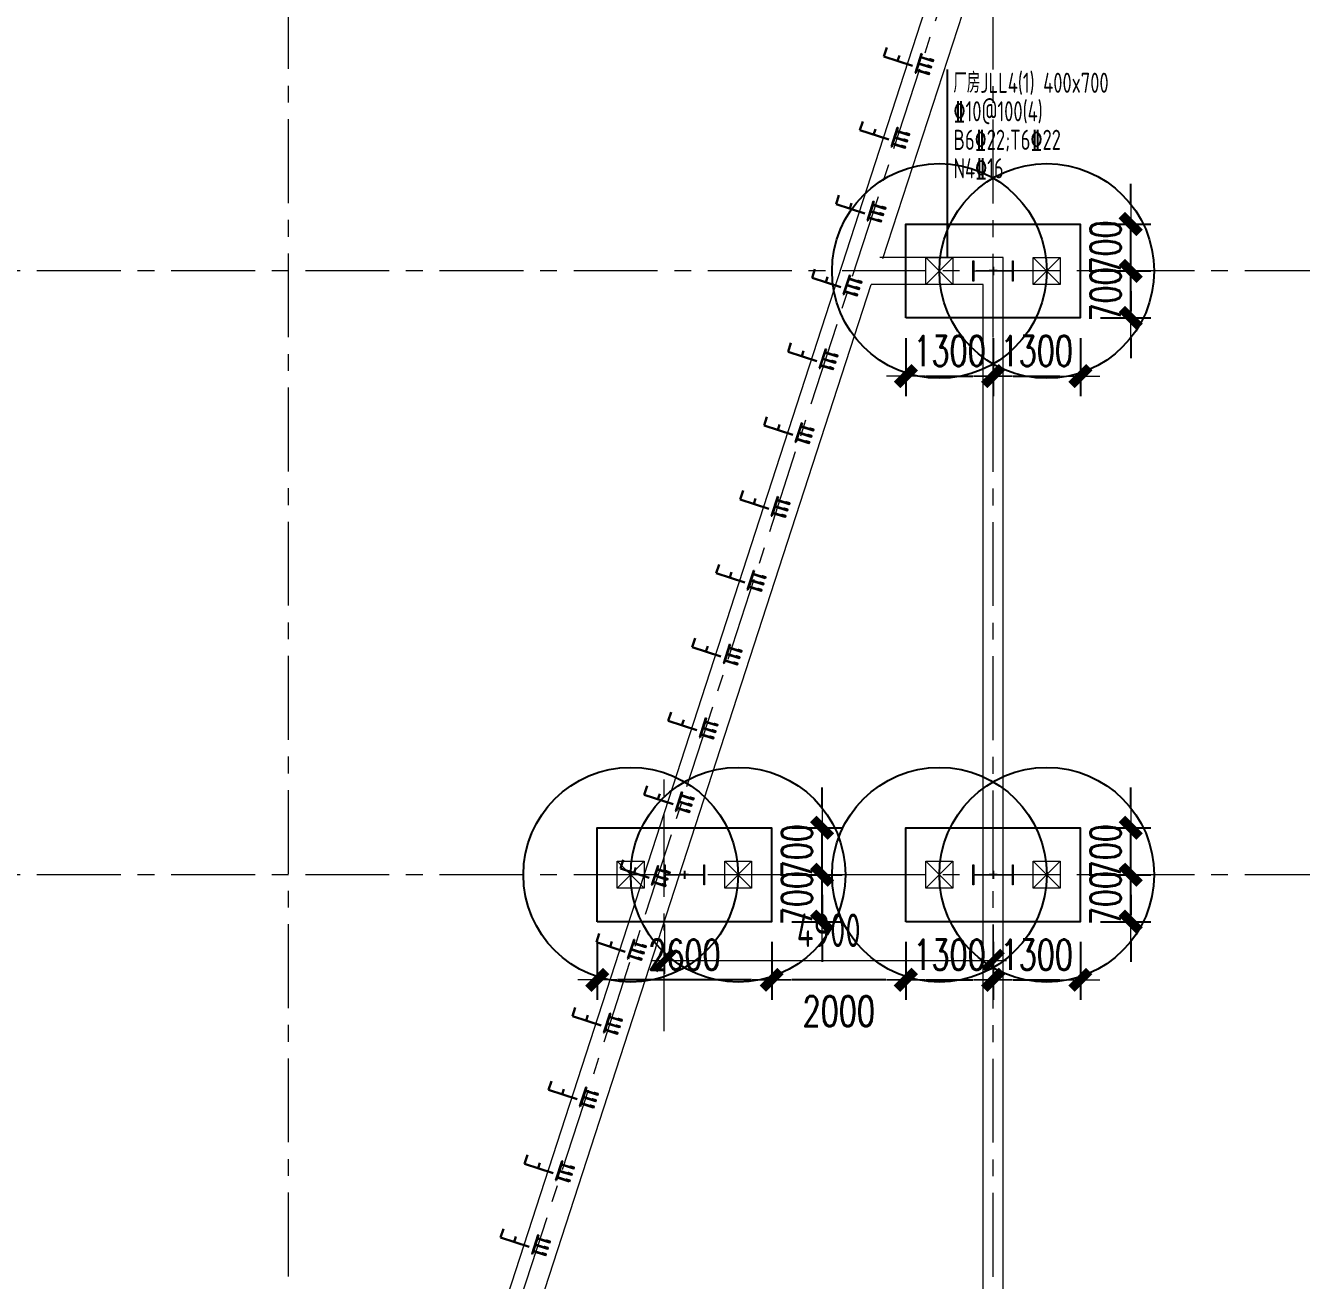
# Model space of a CAD drawing. Extents: x -1201378 to 2367219, y -619313 to 244905.
# Drawn here: x -212779 to -193762, y 167603 to 186311 of the extents above; entities that cross this region are included whole.
import ezdxf

# ---------------------------------------------------------------- set-up
doc = ezdxf.new("R2010")
doc.units = 0
doc.header["$LTSCALE"] = 1000
doc.linetypes.add('CENTER', pattern=[2, 1.25, -0.25, 0.25, -0.25])
doc.layers.get('0').update_dxf_attribs({"linetype": 'CONTINUOUS'})
doc.layers.get('Defpoints').update_dxf_attribs({"linetype": 'CONTINUOUS'})
for name, color, linetype in [('!ZN1-填充-8', 8, 'CONTINUOUS'), ('2钢材断面', 2, 'CONTINUOUS'), ('30预埋件', 30, 'CONTINUOUS'), ('40钢材投影', 40, 'CONTINUOUS'), ('ALT_CEN-0-30', 1, 'CENTER'), ('S-DOTE1', 140, 'CENTER'), ('S-HATCH1-W', 252, 'CONTINUOUS'), ('S-SKL-H', 151, 'CONTINUOUS'), ('结构轮廓线', 1, 'CONTINUOUS')]:
    doc.layers.add(name, color=color, linetype=linetype)
for name, color, linetype, lineweight in [('S-axis', 111, 'CONTINUOUS', 0), ('S-bkl', 4, 'CONTINUOUS', 0), ('S-col', 2, 'CONTINUOUS', 0), ('S-dim', 81, 'CONTINUOUS', 0), ('S-dote', 5, 'CENTER', 0), ('S-zhuang', 1, 'CONTINUOUS', 0)]:
    doc.layers.add(name, color=color, linetype=linetype, lineweight=lineweight)
doc.styles.add('DHTEXT-1', font='romans.shx', dxfattribs={"width": 0.7, "bigfont": 'chinese.shx'})
doc.styles.add('SS1', font='tj-romans1.shx', dxfattribs={"width": 0.7, "bigfont": 'tj-hztxt1.shx'})
doc.styles.add('TSSD_Dimension', font='tssdeng.shx', dxfattribs={"width": 0.7, "bigfont": 'hztxt.shx'})
doc.styles.add('样式 1', font='yjkeng.shx', dxfattribs={"width": 0.7, "height": 300, "bigfont": 'yjkchn.shx'})
doc.dimstyles.new('S-150-ARCHI', dxfattribs={"dimscale": 150, "dimtxt": 3, "dimasz": 2, "dimexe": 2, "dimexo": 2, "dimgap": 1, "dimtad": 1, "dimdec": 0, "dimzin": 0, "dimdsep": 46, "dimtxsty": 'SS1', "dimblk1": 'TT', "dimblk2": 'TT', "dimsah": 1, "dimcen": 1, "dimclrd": 256, "dimclre": 256, "dimclrt": 256, "dimadec": 0, "dimazin": 0, "dimtfac": 1, "dimtdec": 0, "dimtix": 1, "dimtmove": 2, "dimatfit": 0, "dimldrblk": 'TT', "dimfxl": 2, "dimtolj": 1, "dimtzin": 0, "dimarcsym": 0})
doc.dimstyles.new('TSSD_200_200', dxfattribs={"dimtxt": 500, "dimasz": 200, "dimexe": 200, "dimexo": 500, "dimgap": 200, "dimtad": 1, "dimdec": 0, "dimzin": 0, "dimdsep": 46, "dimtxsty": 'TSSD_Dimension', "dimblk": 'ARCHTICK', "dimcen": 0, "dimdle": 200, "dimclrt": 7, "dimadec": 0, "dimazin": 0, "dimtfac": 1, "dimtdec": 0, "dimtix": 1, "dimtmove": 2, "dimatfit": 3, "dimfxl": 1, "dimtolj": 1, "dimtzin": 0, "dimarcsym": 0})

# ---------------------------------------------------------------- blocks, each defined once
blk = doc.blocks.new('_FZH')
at = {"layer": 'S-col'}
blk.add_lwpolyline([(-0.375, -0.188), (-0.375, 0.187), (-0.36, 0.187), (-0.36, 0.005), (0.36, 0.005), (0.36, 0.187), (0.375, 0.187), (0.375, -0.188), (0.36, -0.188), (0.36, -0.005), (-0.36, -0.005), (-0.36, -0.188)], close=True, dxfattribs=at)
blk = doc.blocks.new('w4234324')
at = {"layer": 'S-col', "xscale": 800.0000000000005, "yscale": 800.0000000000005, "zscale": 800.0000000000005}
for p in [(-243454, 786820), (-248054, 777820), (-243454, 777820)]:
    blk.add_blockref('_FZH', p, dxfattribs=at)
blk = doc.blocks.new('S-ZHUANG-400')
at = {"layer": 'S-zhuang'}
for p, q in [((200, -200), (-200, 200)), ((-200, -200), (200, 200))]:
    blk.add_line(p, q, dxfattribs=at)
blk.add_lwpolyline([(-200, 200), (200, 200), (200, -200), (-200, -200)], close=True, dxfattribs=at)
blk = doc.blocks.new('CT2')
at = {"layer": 'Defpoints'}
for centre in [(-193625, -186366), (-193625, -187966)]:
    blk.add_circle(centre, 1600, dxfattribs=at)
at = {"layer": 'S-DOTE1', "ltscale": 0.25}
for p, q in [((-193625, -187226), (-193625, -187106)), ((-193565, -187166), (-193685, -187166))]:
    blk.add_line(p, q, dxfattribs=at)
at = {"layer": 'S-HATCH1-W'}
blk.add_lwpolyline([(-194325, -185866), (-192925, -185866), (-192925, -188466), (-194325, -188466)], close=True, dxfattribs=at)
at = {"layer": 'S-zhuang'}
for p in [(-193625, -186366), (-193625, -187966)]:
    blk.add_blockref('S-ZHUANG-400', p, dxfattribs=at)
blk = doc.blocks.new('_ArchTick')
at = {"color": 0, "linetype": 'ByBlock', "const_width": 0.5}
blk.add_lwpolyline([(-0.707, -0.707), (0.707, 0.707)], dxfattribs=at)
blk = doc.blocks.new('*D3039')
at = {"layer": 'Defpoints', "color": 0, "transparency": 16777216}
for p in [(-203258, 60787), (-198358, 60787), (-198358, 59749)]:
    blk.add_point(p, dxfattribs=at)
at = {"layer": 'S-axis', "color": 0, "lineweight": -2, "transparency": 16777216}
for p, q in [((-203258, 60287), (-203258, 59549)), ((-198358, 60287), (-198358, 59549)), ((-203458, 59749), (-198158, 59749))]:
    blk.add_line(p, q, dxfattribs=at)
at = {"layer": 'S-axis', "color": 0, "lineweight": -2, "transparency": 16777216, "xscale": 200, "yscale": 200, "zscale": 200, "rotation": 180}
blk.add_blockref('_ArchTick', (-203258, 59749), dxfattribs=at)
at = {"layer": 'S-axis', "color": 0, "lineweight": -2, "transparency": 16777216, "xscale": 200, "yscale": 200, "zscale": 200}
blk.add_blockref('_ArchTick', (-198358, 59749), dxfattribs=at)
at = {"layer": 'S-axis', "color": 7, "transparency": 16777216, "insert": (-200808, 60199), "char_height": 500, "attachment_point": 5, "style": 'TSSD_Dimension'}
blk.add_mtext('\\A1;4900', dxfattribs=at)
blk = doc.blocks.new('TT')
blk.add_line((-0.969, 0), (0.969, 0))
at = {"const_width": 0.45}
blk.add_lwpolyline([(-0.442, -0.442), (0.442, 0.442)], dxfattribs=at)
blk = doc.blocks.new('*D2778')
at = {"layer": 'Defpoints', "color": 0, "transparency": 16777216}
for p in [(-199658, 172952), (-198358, 172952), (-198358, 172085)]:
    blk.add_point(p, dxfattribs=at)
at = {"layer": 'S-dim', "lineweight": -2, "transparency": 16777216}
for p, q in [((-199658, 172652), (-199658, 171785)), ((-198358, 172652), (-198358, 171785)), ((-199358, 172085), (-198658, 172085))]:
    blk.add_line(p, q, dxfattribs=at)
at = {"layer": 'S-dim', "lineweight": -2, "transparency": 16777216, "xscale": 300, "yscale": 300, "zscale": 300, "rotation": 180}
blk.add_blockref('TT', (-199658, 172085), dxfattribs=at)
at = {"layer": 'S-dim', "lineweight": -2, "transparency": 16777216, "xscale": 300, "yscale": 300, "zscale": 300}
blk.add_blockref('TT', (-198358, 172085), dxfattribs=at)
at = {"layer": 'S-dim', "transparency": 16777216, "insert": (-199008, 172460), "char_height": 450, "attachment_point": 5, "style": 'SS1'}
blk.add_mtext('\\A1;1300', dxfattribs=at)
blk = doc.blocks.new('*D2779')
at = {"layer": 'Defpoints', "color": 0, "transparency": 16777216}
for p in [(-198358, 172952), (-197058, 172952), (-197058, 172085)]:
    blk.add_point(p, dxfattribs=at)
at = {"layer": 'S-dim', "lineweight": -2, "transparency": 16777216}
for p, q in [((-198358, 172652), (-198358, 171785)), ((-197058, 172652), (-197058, 171785)), ((-198058, 172085), (-197358, 172085))]:
    blk.add_line(p, q, dxfattribs=at)
at = {"layer": 'S-dim', "lineweight": -2, "transparency": 16777216, "xscale": 300, "yscale": 300, "zscale": 300, "rotation": 180}
blk.add_blockref('TT', (-198358, 172085), dxfattribs=at)
at = {"layer": 'S-dim', "lineweight": -2, "transparency": 16777216, "xscale": 300, "yscale": 300, "zscale": 300}
blk.add_blockref('TT', (-197058, 172085), dxfattribs=at)
at = {"layer": 'S-dim', "transparency": 16777216, "insert": (-197708, 172460), "char_height": 450, "attachment_point": 5, "style": 'SS1'}
blk.add_mtext('\\A1;1300', dxfattribs=at)
blk = doc.blocks.new('*D2780')
at = {"layer": 'Defpoints', "color": 0, "transparency": 16777216}
for p in [(-197058, 173652), (-196307, 173652), (-197058, 172952)]:
    blk.add_point(p, dxfattribs=at)
at = {"layer": 'S-dim', "lineweight": -2, "transparency": 16777216}
for p, q in [((-196307, 173952), (-196307, 174252)), ((-196758, 173652), (-196007, 173652)), ((-196307, 172952), (-196307, 173652)), ((-196758, 172952), (-196007, 172952)), ((-196307, 172652), (-196307, 172352))]:
    blk.add_line(p, q, dxfattribs=at)
at = {"layer": 'S-dim', "lineweight": -2, "transparency": 16777216, "xscale": 300, "yscale": 300, "zscale": 300}
for p, rotation in [((-196307, 173652), 270), ((-196307, 172952), 90)]:
    blk.add_blockref('TT', p, dxfattribs=dict(at, rotation=rotation))
at = {"layer": 'S-dim', "transparency": 16777216, "insert": (-196682, 173302), "char_height": 450, "attachment_point": 5, "rotation": 90, "style": 'SS1'}
blk.add_mtext('\\A1;700', dxfattribs=at)
blk = doc.blocks.new('*D2781')
at = {"layer": 'Defpoints', "color": 0, "transparency": 16777216}
for p in [(-197058, 174352), (-196307, 174352), (-197058, 173652)]:
    blk.add_point(p, dxfattribs=at)
at = {"layer": 'S-dim', "lineweight": -2, "transparency": 16777216}
for p, q in [((-196307, 174652), (-196307, 174952)), ((-196758, 174352), (-196007, 174352)), ((-196307, 173652), (-196307, 174352)), ((-196758, 173652), (-196007, 173652)), ((-196307, 173352), (-196307, 173052))]:
    blk.add_line(p, q, dxfattribs=at)
at = {"layer": 'S-dim', "lineweight": -2, "transparency": 16777216, "xscale": 300, "yscale": 300, "zscale": 300}
for p, rotation in [((-196307, 174352), 270), ((-196307, 173652), 90)]:
    blk.add_blockref('TT', p, dxfattribs=dict(at, rotation=rotation))
at = {"layer": 'S-dim', "transparency": 16777216, "insert": (-196682, 174002), "char_height": 450, "attachment_point": 5, "rotation": 90, "style": 'SS1'}
blk.add_mtext('\\A1;700', dxfattribs=at)
blk = doc.blocks.new('*D2782')
at = {"layer": 'Defpoints', "color": 0, "transparency": 16777216}
for p in [(-199658, 181952), (-198358, 181952), (-198358, 181085)]:
    blk.add_point(p, dxfattribs=at)
at = {"layer": 'S-dim', "lineweight": -2, "transparency": 16777216}
for p, q in [((-199658, 181652), (-199658, 180785)), ((-198358, 181652), (-198358, 180785)), ((-199358, 181085), (-198658, 181085))]:
    blk.add_line(p, q, dxfattribs=at)
at = {"layer": 'S-dim', "lineweight": -2, "transparency": 16777216, "xscale": 300, "yscale": 300, "zscale": 300, "rotation": 180}
blk.add_blockref('TT', (-199658, 181085), dxfattribs=at)
at = {"layer": 'S-dim', "lineweight": -2, "transparency": 16777216, "xscale": 300, "yscale": 300, "zscale": 300}
blk.add_blockref('TT', (-198358, 181085), dxfattribs=at)
at = {"layer": 'S-dim', "transparency": 16777216, "insert": (-199008, 181460), "char_height": 450, "attachment_point": 5, "style": 'SS1'}
blk.add_mtext('\\A1;1300', dxfattribs=at)
blk = doc.blocks.new('*D2783')
at = {"layer": 'Defpoints', "color": 0, "transparency": 16777216}
for p in [(-198358, 181952), (-197058, 181952), (-197058, 181085)]:
    blk.add_point(p, dxfattribs=at)
at = {"layer": 'S-dim', "lineweight": -2, "transparency": 16777216}
for p, q in [((-198358, 181652), (-198358, 180785)), ((-197058, 181652), (-197058, 180785)), ((-198058, 181085), (-197358, 181085))]:
    blk.add_line(p, q, dxfattribs=at)
at = {"layer": 'S-dim', "lineweight": -2, "transparency": 16777216, "xscale": 300, "yscale": 300, "zscale": 300, "rotation": 180}
blk.add_blockref('TT', (-198358, 181085), dxfattribs=at)
at = {"layer": 'S-dim', "lineweight": -2, "transparency": 16777216, "xscale": 300, "yscale": 300, "zscale": 300}
blk.add_blockref('TT', (-197058, 181085), dxfattribs=at)
at = {"layer": 'S-dim', "transparency": 16777216, "insert": (-197708, 181460), "char_height": 450, "attachment_point": 5, "style": 'SS1'}
blk.add_mtext('\\A1;1300', dxfattribs=at)
blk = doc.blocks.new('*D2784')
at = {"layer": 'Defpoints', "color": 0, "transparency": 16777216}
for p in [(-197058, 182652), (-196307, 182652), (-197058, 181952)]:
    blk.add_point(p, dxfattribs=at)
at = {"layer": 'S-dim', "lineweight": -2, "transparency": 16777216}
for p, q in [((-196307, 182952), (-196307, 183252)), ((-196758, 182652), (-196007, 182652)), ((-196307, 181952), (-196307, 182652)), ((-196758, 181952), (-196007, 181952)), ((-196307, 181652), (-196307, 181352))]:
    blk.add_line(p, q, dxfattribs=at)
at = {"layer": 'S-dim', "lineweight": -2, "transparency": 16777216, "xscale": 300, "yscale": 300, "zscale": 300}
for p, rotation in [((-196307, 182652), 270), ((-196307, 181952), 90)]:
    blk.add_blockref('TT', p, dxfattribs=dict(at, rotation=rotation))
at = {"layer": 'S-dim', "transparency": 16777216, "insert": (-196682, 182302), "char_height": 450, "attachment_point": 5, "rotation": 90, "style": 'SS1'}
blk.add_mtext('\\A1;700', dxfattribs=at)
blk = doc.blocks.new('*D2785')
at = {"layer": 'Defpoints', "color": 0, "transparency": 16777216}
for p in [(-197058, 183352), (-196307, 183352), (-197058, 182652)]:
    blk.add_point(p, dxfattribs=at)
at = {"layer": 'S-dim', "lineweight": -2, "transparency": 16777216}
for p, q in [((-196307, 183652), (-196307, 183952)), ((-196758, 183352), (-196007, 183352)), ((-196307, 182652), (-196307, 183352)), ((-196758, 182652), (-196007, 182652)), ((-196307, 182352), (-196307, 182052))]:
    blk.add_line(p, q, dxfattribs=at)
at = {"layer": 'S-dim', "lineweight": -2, "transparency": 16777216, "xscale": 300, "yscale": 300, "zscale": 300}
for p, rotation in [((-196307, 183352), 270), ((-196307, 182652), 90)]:
    blk.add_blockref('TT', p, dxfattribs=dict(at, rotation=rotation))
at = {"layer": 'S-dim', "transparency": 16777216, "insert": (-196682, 183002), "char_height": 450, "attachment_point": 5, "rotation": 90, "style": 'SS1'}
blk.add_mtext('\\A1;700', dxfattribs=at)
blk = doc.blocks.new('*D2794')
at = {"layer": 'Defpoints', "color": 0, "transparency": 16777216}
for p in [(-201658, 173652), (-200907, 173652), (-201658, 172952)]:
    blk.add_point(p, dxfattribs=at)
at = {"layer": 'S-dim', "lineweight": -2, "transparency": 16777216}
for p, q in [((-200907, 173952), (-200907, 174252)), ((-201358, 173652), (-200607, 173652)), ((-200907, 172952), (-200907, 173652)), ((-201358, 172952), (-200607, 172952)), ((-200907, 172652), (-200907, 172352))]:
    blk.add_line(p, q, dxfattribs=at)
at = {"layer": 'S-dim', "lineweight": -2, "transparency": 16777216, "xscale": 300, "yscale": 300, "zscale": 300}
for p, rotation in [((-200907, 173652), 270), ((-200907, 172952), 90)]:
    blk.add_blockref('TT', p, dxfattribs=dict(at, rotation=rotation))
at = {"layer": 'S-dim', "transparency": 16777216, "insert": (-201282, 173302), "char_height": 450, "attachment_point": 5, "rotation": 90, "style": 'SS1'}
blk.add_mtext('\\A1;700', dxfattribs=at)
blk = doc.blocks.new('*D2795')
at = {"layer": 'Defpoints', "color": 0, "transparency": 16777216}
for p in [(-201658, 174352), (-200907, 174352), (-201658, 173652)]:
    blk.add_point(p, dxfattribs=at)
at = {"layer": 'S-dim', "lineweight": -2, "transparency": 16777216}
for p, q in [((-200907, 174652), (-200907, 174952)), ((-201358, 174352), (-200607, 174352)), ((-200907, 173652), (-200907, 174352)), ((-201358, 173652), (-200607, 173652)), ((-200907, 173352), (-200907, 173052))]:
    blk.add_line(p, q, dxfattribs=at)
at = {"layer": 'S-dim', "lineweight": -2, "transparency": 16777216, "xscale": 300, "yscale": 300, "zscale": 300}
for p, rotation in [((-200907, 174352), 270), ((-200907, 173652), 90)]:
    blk.add_blockref('TT', p, dxfattribs=dict(at, rotation=rotation))
at = {"layer": 'S-dim', "transparency": 16777216, "insert": (-201282, 174002), "char_height": 450, "attachment_point": 5, "rotation": 90, "style": 'SS1'}
blk.add_mtext('\\A1;700', dxfattribs=at)
blk = doc.blocks.new('*D2796')
at = {"layer": 'Defpoints', "color": 0, "transparency": 16777216}
for p in [(-201658, 172952), (-199658, 172952), (-201658, 172085)]:
    blk.add_point(p, dxfattribs=at)
at = {"layer": 'S-dim', "lineweight": -2, "transparency": 16777216}
for p, q in [((-201658, 172652), (-201658, 171785)), ((-199658, 172652), (-199658, 171785)), ((-199958, 172085), (-201358, 172085))]:
    blk.add_line(p, q, dxfattribs=at)
at = {"layer": 'S-dim', "lineweight": -2, "transparency": 16777216, "xscale": 300, "yscale": 300, "zscale": 300, "rotation": 180}
blk.add_blockref('TT', (-201658, 172085), dxfattribs=at)
at = {"layer": 'S-dim', "lineweight": -2, "transparency": 16777216, "xscale": 300, "yscale": 300, "zscale": 300}
blk.add_blockref('TT', (-199658, 172085), dxfattribs=at)
at = {"layer": 'S-dim', "transparency": 16777216, "insert": (-200658, 171618), "char_height": 450, "attachment_point": 5, "style": 'SS1'}
blk.add_mtext('\\A1;2000', dxfattribs=at)
blk = doc.blocks.new('*D2797')
at = {"layer": 'Defpoints', "color": 0, "transparency": 16777216}
for p in [(-204258, 172952), (-201658, 172952), (-204258, 172085)]:
    blk.add_point(p, dxfattribs=at)
at = {"layer": 'S-dim', "lineweight": -2, "transparency": 16777216}
for p, q in [((-204258, 172652), (-204258, 171785)), ((-201658, 172652), (-201658, 171785)), ((-201958, 172085), (-203958, 172085))]:
    blk.add_line(p, q, dxfattribs=at)
at = {"layer": 'S-dim', "lineweight": -2, "transparency": 16777216, "xscale": 300, "yscale": 300, "zscale": 300, "rotation": 180}
blk.add_blockref('TT', (-204258, 172085), dxfattribs=at)
at = {"layer": 'S-dim', "lineweight": -2, "transparency": 16777216, "xscale": 300, "yscale": 300, "zscale": 300}
blk.add_blockref('TT', (-201658, 172085), dxfattribs=at)
at = {"layer": 'S-dim', "transparency": 16777216, "insert": (-202958, 172460), "char_height": 450, "attachment_point": 5, "style": 'SS1'}
blk.add_mtext('\\A1;2600', dxfattribs=at)
blk = doc.blocks.new('234')
at = {"layer": '!ZN1-填充-8'}
h = blk.add_hatch(color=252, dxfattribs=at)
h.dxf.hatch_style = 1
h.paths.add_polyline_path([(-105, -10), (-113, -10), (-105, -18)])
h = blk.add_hatch(color=252, dxfattribs=at)
h.dxf.hatch_style = 1
h.paths.add_polyline_path([(-95, -18), (-105, -18), (-105, -10), (-95, -10)])
h = blk.add_hatch(color=252, dxfattribs=at)
h.dxf.hatch_style = 1
h.paths.add_polyline_path([(-95, -10), (-87, -10), (-95, -18)])
h = blk.add_hatch(color=252, dxfattribs=at)
h.dxf.hatch_style = 1
h.paths.add_polyline_path([(-5, -10), (-13, -10), (-5, -18)])
h = blk.add_hatch(color=252, dxfattribs=at)
h.dxf.hatch_style = 1
h.paths.add_polyline_path([(5, -18), (-5, -18), (-5, -10), (5, -10)])
h = blk.add_hatch(color=252, dxfattribs=at)
h.dxf.hatch_style = 1
h.paths.add_polyline_path([(5, -10), (13, -10), (5, -18)])
h = blk.add_hatch(color=252, dxfattribs=at)
h.dxf.hatch_style = 1
h.paths.add_polyline_path([(95, -10), (87, -10), (95, -18)])
h = blk.add_hatch(color=252, dxfattribs=at)
h.dxf.hatch_style = 1
h.paths.add_polyline_path([(105, -18), (95, -18), (95, -10), (105, -10)])
h = blk.add_hatch(color=252, dxfattribs=at)
h.dxf.hatch_style = 1
h.paths.add_polyline_path([(105, -10), (113, -10), (105, -18)])
at = {"layer": '2钢材断面'}
for p, q in [((-150, 0), (-150, -10)), ((150, 0), (-150, 0)), ((150, 0), (150, -10)), ((-94, -10), (-150, -10)), ((0, -10), (-94, -10)), ((106, -10), (0, -10)), ((150, -10), (106, -10))]:
    blk.add_line(p, q, dxfattribs=at)
at = {"layer": '40钢材投影'}
for p, q in [((-105, -18), (-113, -10)), ((-105, -10), (-105, -200)), ((-95, -10), (-95, -200)), ((-95, -18), (-87, -10)), ((-5, -18), (-13, -10)), ((-5, -10), (-5, -200)), ((5, -10), (5, -200)), ((5, -18), (13, -10)), ((95, -18), (87, -10)), ((95, -10), (95, -200)), ((105, -10), (105, -200)), ((105, -18), (113, -10)), ((-95, -200), (-105, -200)), ((5, -200), (-5, -200)), ((105, -200), (95, -200))]:
    blk.add_line(p, q, dxfattribs=at)
for points in [[(-95, -172), (-95, -150), (-85, -150), (-85, -200), (-95, -200), (-95, -184)], [(5, -172), (5, -150), (15, -150), (15, -200), (5, -200), (5, -184)], [(105, -172), (105, -150), (115, -150), (115, -200), (105, -200), (105, -184)]]:
    blk.add_lwpolyline(points, dxfattribs=at)
at = {"layer": 'ALT_CEN-0-30', "ltscale": 0.3}
for p, q in [((-100, 0), (-100, -215)), ((0, 0), (0, -215)), ((100, 0), (100, -215))]:
    blk.add_line(p, q, dxfattribs=at)
blk = doc.blocks.new('20250912155743')
at = {"layer": '40钢材投影', "color": 2, "ltscale": 500, "rotation": 72.02175323771912}
blk.add_blockref('234', (0, 0), dxfattribs=at)
blk = doc.blocks.new('1#轴网')
at = {"layer": 'S-dote'}
for p, q in [((-208858.4, 19038.1), (-208858.4, 124694.3)), ((-198358.5, 19033), (-198358.5, 124689.3)), ((-99358.5, 70027), (-216950.7, 70027)), ((-203258.5, 58697), (-203258.5, 62487)), ((-99358.5, 61027), (-216950.7, 61027))]:
    blk.add_line(p, q, dxfattribs=at)
blk.add_lwpolyline([(-210946, 37609.6), (-184459.5, 119241.7)], dxfattribs=at)
at = {"layer": 'S-axis'}
dim = blk.add_aligned_dim(p1=(-203258.5, 60787), p2=(-198358.5, 60787), distance=-1037.5, dimstyle='TSSD_200_200', dxfattribs=at)
dim.commit()
dim.dimension.update_dxf_attribs({"geometry": '*D3039', "text_midpoint": (-200808.5, 60199.5)})

msp = doc.modelspace()

# ---------------------------------------------------------------- linework, layer by layer
at = {"layer": 'S-bkl'}
for p, q in [((-185905.7, 228053.5), (-209250.3, 156113.1)), ((-199999.5, 182836.4), (-185489.3, 227551.8)), ((-198508.5, 182451.8), (-200176.8, 182451.8)), ((-198508.5, 137651.8), (-198508.5, 182451.8))]:
    msp.add_line(p, q, dxfattribs=at)
for points in [[(-198208.5, 137651.8), (-198208.5, 182851.8), (-200047, 182851.8)], [(-208708.5, 137651.8), (-208708.5, 156160.2), (-200176.8, 182451.8)]]:
    msp.add_lwpolyline(points, dxfattribs=at)
at = {"layer": 'S-SKL-H'}
msp.add_line((-199035.9, 182851.8), (-199035.9, 185656.2), dxfattribs=at)

# ---------------------------------------------------------------- block references
at = {"layer": 'S-axis'}
msp.add_blockref('1#轴网', (0, 112624.8), dxfattribs=at)
at = {"layer": 'S-col'}
msp.add_blockref('w4234324', (45095.7, -604168.2), dxfattribs=at)
at = {"layer": 'S-zhuang', "rotation": 90}
for p in [(-385524.7, 376276.6), (-390124.7, 367276.6), (-385524.7, 367276.6)]:
    msp.add_blockref('CT2', p, dxfattribs=at)
at = {"layer": '结构轮廓线', "ltscale": 500}
ref = msp.add_blockref('20250912155743', (-199475.5, 185749.7), dxfattribs=at)
ref.add_attrib('B', 'F', (-199570.8, 185670), dxfattribs={"layer": '30预埋件', "height": 450, "rotation": 251.93351, "style": 'DHTEXT-1', "text_generation_flag": 6, "width": 0.55})
ref = msp.add_blockref('20250912155743', (-199832.6, 184649.2), dxfattribs=at)
ref.add_attrib('B', 'F', (-199927.9, 184569.5), dxfattribs={"layer": '30预埋件', "height": 450, "rotation": 251.93351, "style": 'DHTEXT-1', "text_generation_flag": 6, "width": 0.55})
ref = msp.add_blockref('20250912155743', (-200189.7, 183548.8), dxfattribs=at)
ref.add_attrib('B', 'F', (-200285, 183469.1), dxfattribs={"layer": '30预埋件', "height": 450, "rotation": 251.93351, "style": 'DHTEXT-1', "text_generation_flag": 6, "width": 0.55})
ref = msp.add_blockref('20250912155743', (-200546.8, 182448.3), dxfattribs=at)
ref.add_attrib('B', 'F', (-200642, 182368.6), dxfattribs={"layer": '30预埋件', "height": 450, "rotation": 251.93351, "style": 'DHTEXT-1', "text_generation_flag": 6, "width": 0.55})
ref = msp.add_blockref('20250912155743', (-200903.9, 181347.9), dxfattribs=at)
ref.add_attrib('B', 'F', (-200999.1, 181268.1), dxfattribs={"layer": '30预埋件', "height": 450, "rotation": 251.93351, "style": 'DHTEXT-1', "text_generation_flag": 6, "width": 0.55})
ref = msp.add_blockref('20250912155743', (-201261, 180247.4), dxfattribs=at)
ref.add_attrib('B', 'F', (-201356.2, 180167.7), dxfattribs={"layer": '30预埋件', "height": 450, "rotation": 251.93351, "style": 'DHTEXT-1', "text_generation_flag": 6, "width": 0.55})
ref = msp.add_blockref('20250912155743', (-201618.1, 179147), dxfattribs=at)
ref.add_attrib('B', 'F', (-201713.3, 179067.2), dxfattribs={"layer": '30预埋件', "height": 450, "rotation": 251.93351, "style": 'DHTEXT-1', "text_generation_flag": 6, "width": 0.55})
ref = msp.add_blockref('20250912155743', (-201975.2, 178046.5), dxfattribs=at)
ref.add_attrib('B', 'F', (-202070.4, 177966.8), dxfattribs={"layer": '30预埋件', "height": 450, "rotation": 251.93351, "style": 'DHTEXT-1', "text_generation_flag": 6, "width": 0.55})
ref = msp.add_blockref('20250912155743', (-202332.2, 176946.1), dxfattribs=at)
ref.add_attrib('B', 'F', (-202427.5, 176866.3), dxfattribs={"layer": '30预埋件', "height": 450, "rotation": 251.93351, "style": 'DHTEXT-1', "text_generation_flag": 6, "width": 0.55})
ref = msp.add_blockref('20250912155743', (-202689.3, 175845.6), dxfattribs=at)
ref.add_attrib('B', 'F', (-202784.6, 175765.9), dxfattribs={"layer": '30预埋件', "height": 450, "rotation": 251.93351, "style": 'DHTEXT-1', "text_generation_flag": 6, "width": 0.55})
ref = msp.add_blockref('20250912155743', (-203046.4, 174745.2), dxfattribs=at)
ref.add_attrib('B', 'F', (-203141.7, 174665.4), dxfattribs={"layer": '30预埋件', "height": 450, "rotation": 251.93351, "style": 'DHTEXT-1', "text_generation_flag": 6, "width": 0.55})
ref = msp.add_blockref('20250912155743', (-203403.5, 173644.7), dxfattribs=at)
ref.add_attrib('B', 'F', (-203498.8, 173565), dxfattribs={"layer": '30预埋件', "height": 450, "rotation": 251.93351, "style": 'DHTEXT-1', "text_generation_flag": 6, "width": 0.55})
ref = msp.add_blockref('20250912155743', (-203760.6, 172544.3), dxfattribs=at)
ref.add_attrib('B', 'F', (-203855.9, 172464.5), dxfattribs={"layer": '30预埋件', "height": 450, "rotation": 251.93351, "style": 'DHTEXT-1', "text_generation_flag": 6, "width": 0.55})
ref = msp.add_blockref('20250912155743', (-204117.7, 171443.8), dxfattribs=at)
ref.add_attrib('B', 'F', (-204213, 171364.1), dxfattribs={"layer": '30预埋件', "height": 450, "rotation": 251.93351, "style": 'DHTEXT-1', "text_generation_flag": 6, "width": 0.55})
ref = msp.add_blockref('20250912155743', (-204474.8, 170343.4), dxfattribs=at)
ref.add_attrib('B', 'F', (-204570.1, 170263.6), dxfattribs={"layer": '30预埋件', "height": 450, "rotation": 251.93351, "style": 'DHTEXT-1', "text_generation_flag": 6, "width": 0.55})
ref = msp.add_blockref('20250912155743', (-204831.9, 169242.9), dxfattribs=at)
ref.add_attrib('B', 'F', (-204927.2, 169163.2), dxfattribs={"layer": '30预埋件', "height": 450, "rotation": 251.93351, "style": 'DHTEXT-1', "text_generation_flag": 6, "width": 0.55})
ref = msp.add_blockref('20250912155743', (-205189, 168142.5), dxfattribs=at)
ref.add_attrib('B', 'F', (-205284.3, 168062.7), dxfattribs={"layer": '30预埋件', "height": 450, "rotation": 251.93351, "style": 'DHTEXT-1', "text_generation_flag": 6, "width": 0.55})

# ---------------------------------------------------------------- texts
at = {"layer": 'S-SKL-H', "style": '样式 1', "width": 0.7}
for s, p in [('厂房JLL4(1) 400x700', (-198948.8, 185307.4)), ('%%13210@100(4)', (-198948.8, 184882.4)), ('B6%%13222;T6%%13222', (-198948.8, 184457.4)), ('N4%%13216', (-198948.8, 184032.4))]:
    msp.add_text(s, height=300, dxfattribs=at).set_placement(p)

# ---------------------------------------------------------------- dimensions: what is measured, and where the dimension line sits
at = {"layer": 'S-dim'}
for base, p1, p2, picture, middle in [((-196306.7, 183351.8), (-197058.5, 182651.8), (-197058.5, 183351.8), '*D2785', (-196681.7, 183001.8)), ((-196306.7, 182651.8), (-197058.5, 181951.8), (-197058.5, 182651.8), '*D2784', (-196681.7, 182301.8)), ((-200906.7, 174351.8), (-201658.5, 173651.8), (-201658.5, 174351.8), '*D2795', (-201281.7, 174001.8)), ((-196306.7, 174351.8), (-197058.5, 173651.8), (-197058.5, 174351.8), '*D2781', (-196681.7, 174001.8)), ((-200906.7, 173651.8), (-201658.5, 172951.8), (-201658.5, 173651.8), '*D2794', (-201281.7, 173301.8)), ((-196306.7, 173651.8), (-197058.5, 172951.8), (-197058.5, 173651.8), '*D2780', (-196681.7, 173301.8))]:
    dim = msp.add_linear_dim(base=base, p1=p1, p2=p2, angle=90, dimstyle='S-150-ARCHI', dxfattribs=at)
    dim.commit()
    dim.dimension.update_dxf_attribs({"geometry": picture, "text_midpoint": middle})
for base, p1, p2, picture, middle in [((-198358.5, 181085.2), (-199658.5, 181951.8), (-198358.5, 181951.8), '*D2782', (-199008.5, 181460.2)), ((-197058.5, 181085.2), (-198358.5, 181951.8), (-197058.5, 181951.8), '*D2783', (-197708.5, 181460.2)), ((-204258.5, 172085.2), (-201658.5, 172951.8), (-204258.5, 172951.8), '*D2797', (-202958.5, 172460.2)), ((-198358.5, 172085.2), (-199658.5, 172951.8), (-198358.5, 172951.8), '*D2778', (-199008.5, 172460.2)), ((-197058.5, 172085.2), (-198358.5, 172951.8), (-197058.5, 172951.8), '*D2779', (-197708.5, 172460.2))]:
    dim = msp.add_linear_dim(base=base, p1=p1, p2=p2, dimstyle='S-150-ARCHI', dxfattribs=at)
    dim.commit()
    dim.dimension.update_dxf_attribs({"geometry": picture, "text_midpoint": middle})
dim = msp.add_linear_dim(base=(-201658.5, 172085.2), p1=(-199658.5, 172951.8), p2=(-201658.5, 172951.8), dimstyle='S-150-ARCHI', dxfattribs=at)
dim.commit()
dim.dimension.update_dxf_attribs({"geometry": '*D2796', "text_midpoint": (-200658.5, 171618.2), "dimtype": 160})

doc.saveas('drawing.dxf')
